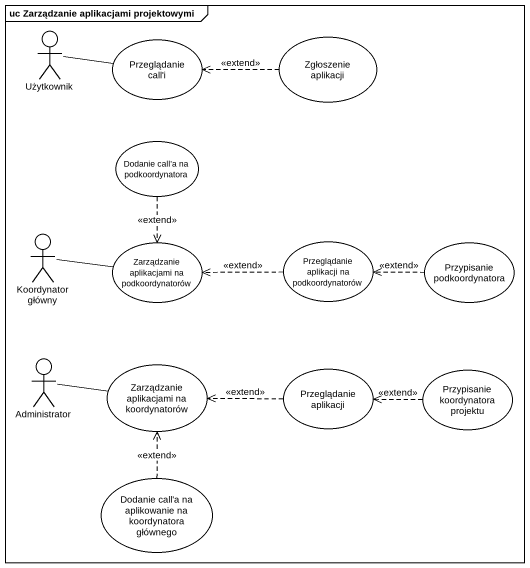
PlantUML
@startuml
mainframe uc Zarządzanie aplikacjami projektowymi
actor Użytkownik
usecase "Przeglądanie call'i" as Przeglądanie_call_i
usecase "Zgłoszenie aplikacji" as Zgłoszenie_aplikacji
usecase "Dodanie call'a na podkoordynatora" as Dodanie_call_a_na
actor "Koordynator główny" as Koordynator_główny
usecase "Zarządzanie aplikacjami na podkoordynatorów" as Zarządzanie_aplikacjami_na
usecase "Przeglądanie aplikacji na podkoordynatorów" as Przeglądanie_aplikacji_na
usecase "Przypisanie podkoordynatora" as Przypisanie_podkoordynatora
actor Administrator
usecase "Zarządzanie aplikacjami na koordynatorów" as Zarządzanie_aplikacjami_na_2
usecase "Przeglądanie aplikacji" as Przeglądanie_aplikacji
usecase "Przypisanie koordynatora projektu" as Przypisanie_koordynatora
usecase "Dodanie call'a na aplikowanie na koordynatora głównego" as Dodanie_call_a_na_2
Użytkownik -right- Przeglądanie_call_i
Zgłoszenie_aplikacji .left.> Przeglądanie_call_i : <<extend>>
Dodanie_call_a_na ..> Zarządzanie_aplikacjami_na : <<extend>>
Koordynator_główny -right- Zarządzanie_aplikacjami_na
Przeglądanie_aplikacji_na .left.> Zarządzanie_aplikacjami_na : <<extend>>
Przypisanie_podkoordynatora .left.> Przeglądanie_aplikacji_na : <<extend>>
Administrator -right- Zarządzanie_aplikacjami_na_2
Przeglądanie_aplikacji .left.> Zarządzanie_aplikacjami_na_2 : <<extend>>
Przypisanie_koordynatora .left.> Przeglądanie_aplikacji : <<extend>>
Dodanie_call_a_na_2 .up.> Zarządzanie_aplikacjami_na_2 : <<extend>>
@enduml
